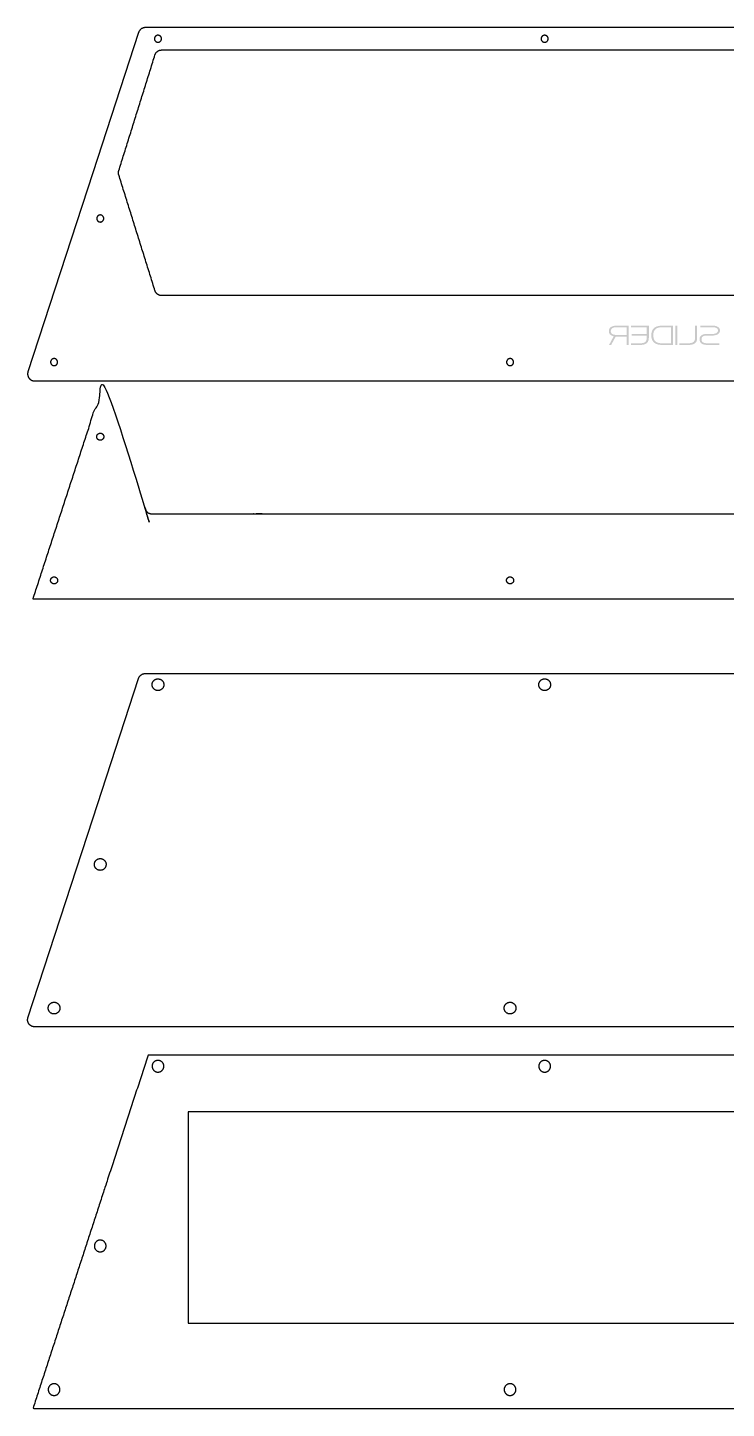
# Model space of a CAD drawing. Header units: inches. Extents: x -37.5 to 58.1, y -26.7 to 54.4.
# Drawn here: x 13.92 to 25.64, y 31.18 to 54.33 of the extents above; entities that cross this region are included whole.
import ezdxf

# ---------------------------------------------------------------- set-up
doc = ezdxf.new("R2010")
doc.units = ezdxf.units.IN
doc.header["$MEASUREMENT"] = 0
doc.layers.add('cut white', color=1, linetype='Continuous', true_color=0xfb0007)
doc.layers.add('etch clear acryl', color=18, linetype='Continuous', true_color=0x000000)

msp = doc.modelspace()

# ---------------------------------------------------------------- hatches: boundary and pattern name
at = {"layer": 'etch clear acryl', "extrusion": (0, 0, -1)}
h = msp.add_hatch(color=256, dxfattribs=at)
h.paths.add_polyline_path([(-23.671, 49.244), (-23.671, 49.247), (-23.671, 49.25), (-23.671, 49.253), (-23.672, 49.256), (-23.672, 49.259), (-23.672, 49.262), (-23.673, 49.265), (-23.673, 49.266), (-23.674, 49.267), (-23.674, 49.269), (-23.674, 49.27), (-23.675, 49.271), (-23.675, 49.273), (-23.676, 49.274), (-23.676, 49.275), (-23.677, 49.277), (-23.677, 49.278), (-23.678, 49.279), (-23.678, 49.28), (-23.679, 49.282), (-23.68, 49.283), (-23.68, 49.284), (-23.681, 49.285), (-23.682, 49.286), (-23.682, 49.288), (-23.683, 49.289), (-23.684, 49.29), (-23.685, 49.291), (-23.685, 49.292), (-23.686, 49.293), (-23.687, 49.294), (-23.688, 49.295), (-23.689, 49.296), (-23.69, 49.297), (-23.691, 49.298), (-23.692, 49.299), (-23.692, 49.3), (-23.693, 49.301), (-23.694, 49.302), (-23.697, 49.304), (-23.699, 49.306), (-23.701, 49.308), (-23.703, 49.31), (-23.706, 49.312), (-23.708, 49.313), (-23.711, 49.315), (-23.714, 49.316), (-23.717, 49.318), (-23.719, 49.319), (-23.721, 49.32), (-23.725, 49.322), (-23.73, 49.324), (-23.734, 49.325), (-23.739, 49.327), (-23.744, 49.328), (-23.748, 49.33), (-23.753, 49.331), (-23.758, 49.332), (-23.764, 49.333), (-23.769, 49.334), (-23.774, 49.334), (-23.78, 49.335), (-23.785, 49.335), (-23.791, 49.335), (-23.797, 49.335), (-23.797, 49.335), (-24.004, 49.335), (-24.004, 49.335), (-24.004, 49.012), (-24.004, 49.012), (-23.971, 49.012), (-23.971, 49.012), (-23.971, 49.152), (-23.971, 49.152), (-23.797, 49.152), (-23.794, 49.152), (-23.792, 49.153), (-23.789, 49.153), (-23.786, 49.153), (-23.786, 49.153), (-23.71, 49.012), (-23.71, 49.012), (-23.674, 49.012), (-23.674, 49.012), (-23.752, 49.157), (-23.747, 49.159), (-23.742, 49.16), (-23.738, 49.161), (-23.733, 49.163), (-23.729, 49.164), (-23.725, 49.166), (-23.72, 49.168), (-23.719, 49.169), (-23.717, 49.17), (-23.715, 49.171), (-23.713, 49.172), (-23.711, 49.173), (-23.709, 49.174), (-23.708, 49.175), (-23.706, 49.176), (-23.704, 49.177), (-23.703, 49.178), (-23.701, 49.179), (-23.7, 49.181), (-23.698, 49.182), (-23.697, 49.183), (-23.695, 49.184), (-23.694, 49.186), (-23.692, 49.187), (-23.691, 49.188), (-23.69, 49.19), (-23.689, 49.191), (-23.688, 49.192), (-23.686, 49.194), (-23.685, 49.195), (-23.684, 49.197), (-23.683, 49.198), (-23.682, 49.2), (-23.681, 49.201), (-23.68, 49.203), (-23.68, 49.204), (-23.679, 49.206), (-23.678, 49.208), (-23.677, 49.209), (-23.677, 49.211), (-23.676, 49.213), (-23.675, 49.215), (-23.675, 49.216), (-23.674, 49.218), (-23.674, 49.22), (-23.673, 49.222), (-23.673, 49.224), (-23.672, 49.226), (-23.672, 49.228), (-23.672, 49.23), (-23.672, 49.231), (-23.671, 49.233), (-23.671, 49.235), (-23.671, 49.238), (-23.671, 49.24), (-23.671, 49.242)], flags=0)
h.paths.add_polyline_path([(-23.704, 49.244), (-23.704, 49.246), (-23.704, 49.248), (-23.704, 49.25), (-23.704, 49.252), (-23.705, 49.254), (-23.705, 49.256), (-23.705, 49.258), (-23.706, 49.26), (-23.706, 49.262), (-23.707, 49.263), (-23.707, 49.264), (-23.707, 49.265), (-23.707, 49.266), (-23.708, 49.266), (-23.708, 49.267), (-23.709, 49.268), (-23.709, 49.269), (-23.709, 49.27), (-23.71, 49.271), (-23.71, 49.272), (-23.711, 49.272), (-23.711, 49.273), (-23.712, 49.274), (-23.712, 49.275), (-23.712, 49.276), (-23.713, 49.276), (-23.714, 49.277), (-23.714, 49.278), (-23.715, 49.279), (-23.715, 49.279), (-23.716, 49.28), (-23.716, 49.281), (-23.717, 49.282), (-23.718, 49.282), (-23.718, 49.283), (-23.719, 49.284), (-23.72, 49.284), (-23.721, 49.286), (-23.722, 49.287), (-23.724, 49.288), (-23.726, 49.289), (-23.727, 49.291), (-23.729, 49.292), (-23.731, 49.293), (-23.732, 49.294), (-23.734, 49.295), (-23.736, 49.296), (-23.737, 49.297), (-23.739, 49.297), (-23.741, 49.298), (-23.742, 49.299), (-23.744, 49.299), (-23.746, 49.3), (-23.747, 49.301), (-23.751, 49.302), (-23.755, 49.303), (-23.758, 49.304), (-23.762, 49.305), (-23.766, 49.305), (-23.77, 49.306), (-23.774, 49.306), (-23.779, 49.307), (-23.783, 49.307), (-23.788, 49.308), (-23.792, 49.308), (-23.797, 49.308), (-23.797, 49.308), (-23.971, 49.308), (-23.971, 49.308), (-23.971, 49.18), (-23.971, 49.18), (-23.797, 49.18), (-23.792, 49.18), (-23.788, 49.18), (-23.783, 49.18), (-23.779, 49.181), (-23.774, 49.181), (-23.77, 49.182), (-23.766, 49.182), (-23.762, 49.183), (-23.758, 49.184), (-23.755, 49.185), (-23.751, 49.186), (-23.749, 49.187), (-23.747, 49.187), (-23.746, 49.188), (-23.744, 49.189), (-23.742, 49.189), (-23.741, 49.19), (-23.739, 49.191), (-23.737, 49.191), (-23.736, 49.192), (-23.734, 49.193), (-23.732, 49.194), (-23.731, 49.195), (-23.729, 49.196), (-23.727, 49.197), (-23.726, 49.199), (-23.724, 49.2), (-23.722, 49.201), (-23.721, 49.202), (-23.72, 49.204), (-23.719, 49.204), (-23.718, 49.205), (-23.718, 49.206), (-23.717, 49.206), (-23.716, 49.207), (-23.716, 49.208), (-23.715, 49.209), (-23.715, 49.209), (-23.714, 49.21), (-23.714, 49.211), (-23.713, 49.212), (-23.712, 49.212), (-23.712, 49.213), (-23.712, 49.214), (-23.711, 49.215), (-23.711, 49.216), (-23.71, 49.216), (-23.71, 49.217), (-23.709, 49.218), (-23.709, 49.219), (-23.709, 49.22), (-23.708, 49.221), (-23.708, 49.221), (-23.707, 49.222), (-23.707, 49.223), (-23.707, 49.224), (-23.707, 49.225), (-23.706, 49.226), (-23.706, 49.228), (-23.705, 49.23), (-23.705, 49.232), (-23.705, 49.234), (-23.704, 49.236), (-23.704, 49.238), (-23.704, 49.24), (-23.704, 49.242)], flags=0)
for points in [[(-24.041, 49.012), (-24.041, 49.04), (-24.041, 49.04), (-24.187, 49.04), (-24.196, 49.04), (-24.204, 49.04), (-24.211, 49.041), (-24.219, 49.041), (-24.226, 49.042), (-24.233, 49.043), (-24.236, 49.044), (-24.239, 49.044), (-24.242, 49.045), (-24.245, 49.046), (-24.248, 49.047), (-24.251, 49.047), (-24.254, 49.048), (-24.256, 49.049), (-24.259, 49.05), (-24.261, 49.051), (-24.264, 49.052), (-24.266, 49.053), (-24.268, 49.055), (-24.271, 49.056), (-24.273, 49.057), (-24.274, 49.058), (-24.275, 49.058), (-24.276, 49.059), (-24.277, 49.06), (-24.277, 49.06), (-24.278, 49.061), (-24.279, 49.062), (-24.28, 49.062), (-24.281, 49.063), (-24.283, 49.065), (-24.283, 49.066), (-24.284, 49.066), (-24.285, 49.067), (-24.286, 49.068), (-24.286, 49.069), (-24.287, 49.07), (-24.288, 49.071), (-24.289, 49.072), (-24.289, 49.072), (-24.29, 49.073), (-24.291, 49.074), (-24.291, 49.075), (-24.292, 49.076), (-24.293, 49.078), (-24.295, 49.081), (-24.296, 49.083), (-24.297, 49.085), (-24.298, 49.087), (-24.299, 49.09), (-24.3, 49.092), (-24.301, 49.095), (-24.302, 49.098), (-24.302, 49.1), (-24.303, 49.103), (-24.304, 49.106), (-24.304, 49.109), (-24.305, 49.112), (-24.306, 49.115), (-24.306, 49.118), (-24.306, 49.121), (-24.307, 49.125), (-24.307, 49.128), (-24.308, 49.135), (-24.308, 49.142), (-24.308, 49.15), (-24.308, 49.15), (-24.308, 49.165), (-24.308, 49.165), (-24.056, 49.165), (-24.056, 49.165), (-24.056, 49.193), (-24.056, 49.193), (-24.308, 49.193), (-24.308, 49.193), (-24.308, 49.308), (-24.308, 49.308), (-24.041, 49.308), (-24.041, 49.308), (-24.041, 49.335), (-24.041, 49.335), (-24.342, 49.335), (-24.342, 49.335), (-24.342, 49.15), (-24.342, 49.14), (-24.342, 49.131), (-24.341, 49.123), (-24.341, 49.118), (-24.34, 49.114), (-24.339, 49.11), (-24.339, 49.106), (-24.338, 49.102), (-24.337, 49.099), (-24.337, 49.095), (-24.336, 49.091), (-24.335, 49.088), (-24.334, 49.084), (-24.333, 49.081), (-24.331, 49.078), (-24.33, 49.075), (-24.329, 49.072), (-24.328, 49.069), (-24.326, 49.066), (-24.325, 49.063), (-24.323, 49.061), (-24.322, 49.059), (-24.321, 49.058), (-24.321, 49.057), (-24.32, 49.056), (-24.319, 49.054), (-24.318, 49.053), (-24.317, 49.052), (-24.316, 49.051), (-24.315, 49.05), (-24.314, 49.049), (-24.313, 49.048), (-24.312, 49.047), (-24.311, 49.046), (-24.31, 49.045), (-24.309, 49.044), (-24.307, 49.042), (-24.306, 49.041), (-24.305, 49.04), (-24.304, 49.039), (-24.303, 49.038), (-24.301, 49.037), (-24.3, 49.037), (-24.299, 49.036), (-24.296, 49.034), (-24.294, 49.032), (-24.291, 49.031), (-24.288, 49.029), (-24.285, 49.028), (-24.282, 49.027), (-24.279, 49.025), (-24.275, 49.024), (-24.272, 49.023), (-24.268, 49.022), (-24.265, 49.021), (-24.261, 49.02), (-24.257, 49.019), (-24.253, 49.018), (-24.249, 49.017), (-24.245, 49.017), (-24.236, 49.015), (-24.227, 49.014), (-24.218, 49.013), (-24.208, 49.013), (-24.198, 49.012), (-24.187, 49.012), (-24.187, 49.012)], [(-24.787, 49.012), (-24.787, 49.335), (-24.82, 49.335), (-24.82, 49.012)], [(-24.854, 49.012), (-24.854, 49.04), (-24.854, 49.04), (-25.002, 49.04), (-25.01, 49.04), (-25.017, 49.04), (-25.025, 49.041), (-25.032, 49.041), (-25.035, 49.042), (-25.038, 49.042), (-25.042, 49.043), (-25.045, 49.043), (-25.048, 49.044), (-25.051, 49.045), (-25.054, 49.046), (-25.057, 49.046), (-25.06, 49.047), (-25.062, 49.048), (-25.065, 49.049), (-25.068, 49.05), (-25.07, 49.051), (-25.073, 49.052), (-25.075, 49.053), (-25.077, 49.054), (-25.08, 49.056), (-25.082, 49.057), (-25.084, 49.058), (-25.086, 49.06), (-25.088, 49.061), (-25.089, 49.062), (-25.09, 49.063), (-25.091, 49.063), (-25.091, 49.064), (-25.092, 49.065), (-25.093, 49.066), (-25.095, 49.067), (-25.096, 49.069), (-25.097, 49.07), (-25.099, 49.072), (-25.1, 49.073), (-25.101, 49.075), (-25.102, 49.077), (-25.104, 49.078), (-25.105, 49.08), (-25.106, 49.082), (-25.107, 49.084), (-25.108, 49.086), (-25.109, 49.088), (-25.109, 49.09), (-25.11, 49.092), (-25.111, 49.094), (-25.112, 49.097), (-25.112, 49.099), (-25.113, 49.101), (-25.114, 49.104), (-25.114, 49.106), (-25.115, 49.109), (-25.115, 49.111), (-25.116, 49.114), (-25.116, 49.116), (-25.116, 49.119), (-25.116, 49.122), (-25.117, 49.124), (-25.117, 49.13), (-25.117, 49.136), (-25.117, 49.136), (-25.117, 49.335), (-25.117, 49.335), (-25.151, 49.335), (-25.151, 49.335), (-25.151, 49.13), (-25.151, 49.123), (-25.151, 49.12), (-25.151, 49.116), (-25.15, 49.113), (-25.15, 49.109), (-25.15, 49.106), (-25.149, 49.103), (-25.149, 49.1), (-25.148, 49.096), (-25.147, 49.093), (-25.147, 49.09), (-25.146, 49.087), (-25.145, 49.085), (-25.144, 49.082), (-25.143, 49.079), (-25.142, 49.076), (-25.141, 49.074), (-25.14, 49.071), (-25.139, 49.069), (-25.137, 49.066), (-25.136, 49.064), (-25.135, 49.061), (-25.133, 49.059), (-25.132, 49.057), (-25.13, 49.055), (-25.128, 49.053), (-25.127, 49.051), (-25.125, 49.049), (-25.123, 49.047), (-25.121, 49.045), (-25.119, 49.043), (-25.118, 49.042), (-25.117, 49.041), (-25.114, 49.04), (-25.112, 49.038), (-25.109, 49.036), (-25.107, 49.034), (-25.104, 49.033), (-25.101, 49.031), (-25.098, 49.03), (-25.095, 49.028), (-25.092, 49.027), (-25.089, 49.026), (-25.086, 49.024), (-25.083, 49.023), (-25.079, 49.022), (-25.076, 49.021), (-25.072, 49.02), (-25.068, 49.019), (-25.064, 49.018), (-25.061, 49.017), (-25.057, 49.017), (-25.053, 49.016), (-25.048, 49.015), (-25.04, 49.014), (-25.031, 49.013), (-25.021, 49.013), (-25.012, 49.012), (-25.002, 49.012), (-25.002, 49.012)], [(-25.192, 49.11), (-25.192, 49.113), (-25.192, 49.116), (-25.193, 49.119), (-25.193, 49.121), (-25.193, 49.124), (-25.194, 49.127), (-25.194, 49.129), (-25.195, 49.132), (-25.195, 49.133), (-25.195, 49.134), (-25.196, 49.135), (-25.196, 49.137), (-25.197, 49.138), (-25.197, 49.139), (-25.198, 49.14), (-25.198, 49.141), (-25.199, 49.143), (-25.199, 49.144), (-25.2, 49.145), (-25.2, 49.146), (-25.201, 49.147), (-25.201, 49.148), (-25.202, 49.149), (-25.203, 49.15), (-25.203, 49.151), (-25.204, 49.153), (-25.205, 49.154), (-25.205, 49.155), (-25.206, 49.156), (-25.207, 49.157), (-25.208, 49.158), (-25.208, 49.159), (-25.209, 49.16), (-25.21, 49.161), (-25.211, 49.162), (-25.212, 49.163), (-25.214, 49.164), (-25.216, 49.166), (-25.218, 49.168), (-25.22, 49.17), (-25.222, 49.171), (-25.224, 49.173), (-25.226, 49.175), (-25.229, 49.176), (-25.231, 49.178), (-25.234, 49.179), (-25.236, 49.18), (-25.238, 49.181), (-25.24, 49.182), (-25.242, 49.183), (-25.245, 49.184), (-25.247, 49.185), (-25.249, 49.186), (-25.251, 49.187), (-25.256, 49.188), (-25.261, 49.19), (-25.266, 49.191), (-25.271, 49.192), (-25.276, 49.193), (-25.281, 49.194), (-25.287, 49.195), (-25.292, 49.196), (-25.298, 49.196), (-25.304, 49.197), (-25.31, 49.197), (-25.316, 49.197), (-25.316, 49.197), (-25.406, 49.197), (-25.411, 49.197), (-25.417, 49.197), (-25.422, 49.197), (-25.427, 49.198), (-25.432, 49.198), (-25.436, 49.199), (-25.441, 49.2), (-25.445, 49.201), (-25.45, 49.202), (-25.452, 49.202), (-25.454, 49.203), (-25.456, 49.203), (-25.458, 49.204), (-25.46, 49.205), (-25.462, 49.205), (-25.464, 49.206), (-25.465, 49.207), (-25.467, 49.208), (-25.469, 49.209), (-25.471, 49.209), (-25.472, 49.21), (-25.474, 49.211), (-25.476, 49.212), (-25.477, 49.213), (-25.479, 49.214), (-25.48, 49.215), (-25.481, 49.216), (-25.483, 49.217), (-25.484, 49.218), (-25.485, 49.219), (-25.487, 49.221), (-25.488, 49.222), (-25.489, 49.223), (-25.49, 49.224), (-25.491, 49.225), (-25.492, 49.226), (-25.493, 49.228), (-25.494, 49.229), (-25.495, 49.23), (-25.495, 49.232), (-25.496, 49.232), (-25.496, 49.233), (-25.496, 49.234), (-25.497, 49.234), (-25.497, 49.235), (-25.497, 49.236), (-25.498, 49.236), (-25.498, 49.237), (-25.498, 49.238), (-25.498, 49.238), (-25.499, 49.239), (-25.499, 49.24), (-25.499, 49.241), (-25.499, 49.241), (-25.5, 49.242), (-25.5, 49.243), (-25.5, 49.244), (-25.5, 49.246), (-25.501, 49.247), (-25.501, 49.249), (-25.501, 49.25), (-25.501, 49.252), (-25.501, 49.254), (-25.501, 49.255), (-25.501, 49.257), (-25.501, 49.259), (-25.501, 49.26), (-25.5, 49.262), (-25.5, 49.263), (-25.5, 49.265), (-25.5, 49.266), (-25.499, 49.268), (-25.499, 49.269), (-25.498, 49.271), (-25.498, 49.272), (-25.497, 49.273), (-25.497, 49.275), (-25.496, 49.276), (-25.495, 49.277), (-25.495, 49.278), (-25.494, 49.28), (-25.493, 49.281), (-25.492, 49.282), (-25.492, 49.283), (-25.491, 49.284), (-25.49, 49.285), (-25.489, 49.287), (-25.488, 49.288), (-25.487, 49.289), (-25.485, 49.29), (-25.484, 49.291), (-25.483, 49.292), (-25.482, 49.292), (-25.48, 49.293), (-25.479, 49.294), (-25.478, 49.295), (-25.476, 49.296), (-25.475, 49.297), (-25.473, 49.297), (-25.472, 49.298), (-25.47, 49.299), (-25.468, 49.299), (-25.467, 49.3), (-25.465, 49.301), (-25.463, 49.301), (-25.461, 49.302), (-25.46, 49.302), (-25.458, 49.303), (-25.456, 49.303), (-25.452, 49.304), (-25.448, 49.305), (-25.443, 49.306), (-25.439, 49.306), (-25.434, 49.307), (-25.429, 49.307), (-25.424, 49.307), (-25.419, 49.308), (-25.414, 49.308), (-25.414, 49.308), (-25.208, 49.308), (-25.208, 49.308), (-25.208, 49.335), (-25.208, 49.335), (-25.414, 49.335), (-25.419, 49.335), (-25.425, 49.335), (-25.43, 49.335), (-25.435, 49.334), (-25.441, 49.334), (-25.446, 49.333), (-25.451, 49.332), (-25.456, 49.331), (-25.46, 49.33), (-25.465, 49.329), (-25.47, 49.328), (-25.474, 49.326), (-25.479, 49.325), (-25.483, 49.323), (-25.487, 49.321), (-25.491, 49.319), (-25.494, 49.318), (-25.496, 49.316), (-25.499, 49.315), (-25.501, 49.313), (-25.504, 49.312), (-25.506, 49.31), (-25.508, 49.309), (-25.51, 49.307), (-25.512, 49.305), (-25.514, 49.303), (-25.515, 49.303), (-25.516, 49.302), (-25.517, 49.301), (-25.518, 49.3), (-25.518, 49.299), (-25.519, 49.298), (-25.52, 49.297), (-25.521, 49.296), (-25.522, 49.295), (-25.522, 49.294), (-25.523, 49.293), (-25.524, 49.292), (-25.524, 49.291), (-25.525, 49.29), (-25.526, 49.289), (-25.526, 49.288), (-25.527, 49.287), (-25.527, 49.286), (-25.528, 49.285), (-25.528, 49.283), (-25.529, 49.282), (-25.529, 49.281), (-25.53, 49.28), (-25.53, 49.279), (-25.531, 49.278), (-25.531, 49.277), (-25.531, 49.275), (-25.532, 49.274), (-25.532, 49.273), (-25.532, 49.272), (-25.533, 49.27), (-25.533, 49.269), (-25.533, 49.268), (-25.533, 49.267), (-25.534, 49.264), (-25.534, 49.262), (-25.534, 49.259), (-25.534, 49.256), (-25.534, 49.254), (-25.534, 49.251), (-25.534, 49.249), (-25.534, 49.246), (-25.534, 49.244), (-25.533, 49.241), (-25.533, 49.239), (-25.533, 49.238), (-25.533, 49.237), (-25.532, 49.235), (-25.532, 49.234), (-25.532, 49.233), (-25.531, 49.232), (-25.531, 49.231), (-25.531, 49.23), (-25.53, 49.229), (-25.53, 49.228), (-25.529, 49.227), (-25.529, 49.226), (-25.528, 49.225), (-25.528, 49.223), (-25.527, 49.222), (-25.527, 49.221), (-25.526, 49.22), (-25.526, 49.219), (-25.525, 49.218), (-25.525, 49.217), (-25.524, 49.216), (-25.523, 49.215), (-25.523, 49.214), (-25.522, 49.213), (-25.52, 49.212), (-25.519, 49.21), (-25.517, 49.208), (-25.516, 49.206), (-25.514, 49.204), (-25.512, 49.203), (-25.51, 49.201), (-25.508, 49.199), (-25.506, 49.198), (-25.504, 49.196), (-25.502, 49.195), (-25.5, 49.193), (-25.497, 49.192), (-25.495, 49.19), (-25.493, 49.189), (-25.49, 49.188), (-25.488, 49.186), (-25.486, 49.185), (-25.483, 49.184), (-25.481, 49.183), (-25.478, 49.182), (-25.476, 49.181), (-25.473, 49.18), (-25.471, 49.179), (-25.468, 49.179), (-25.466, 49.178), (-25.46, 49.176), (-25.455, 49.175), (-25.449, 49.174), (-25.443, 49.173), (-25.438, 49.172), (-25.432, 49.171), (-25.425, 49.17), (-25.419, 49.17), (-25.413, 49.17), (-25.406, 49.17), (-25.406, 49.17), (-25.316, 49.17), (-25.311, 49.17), (-25.306, 49.17), (-25.301, 49.169), (-25.297, 49.169), (-25.292, 49.168), (-25.288, 49.168), (-25.284, 49.167), (-25.28, 49.166), (-25.276, 49.165), (-25.272, 49.164), (-25.27, 49.164), (-25.268, 49.163), (-25.267, 49.163), (-25.265, 49.162), (-25.263, 49.161), (-25.261, 49.161), (-25.26, 49.16), (-25.258, 49.159), (-25.257, 49.159), (-25.255, 49.158), (-25.254, 49.157), (-25.252, 49.156), (-25.25, 49.155), (-25.249, 49.154), (-25.247, 49.153), (-25.246, 49.152), (-25.245, 49.151), (-25.243, 49.15), (-25.242, 49.149), (-25.241, 49.148), (-25.239, 49.146), (-25.238, 49.145), (-25.238, 49.145), (-25.237, 49.144), (-25.237, 49.143), (-25.236, 49.143), (-25.236, 49.142), (-25.235, 49.141), (-25.235, 49.141), (-25.234, 49.14), (-25.234, 49.139), (-25.233, 49.138), (-25.233, 49.138), (-25.232, 49.137), (-25.232, 49.136), (-25.232, 49.136), (-25.231, 49.135), (-25.231, 49.134), (-25.23, 49.133), (-25.23, 49.133), (-25.23, 49.132), (-25.229, 49.131), (-25.229, 49.13), (-25.229, 49.129), (-25.228, 49.128), (-25.228, 49.126), (-25.227, 49.125), (-25.227, 49.123), (-25.227, 49.121), (-25.226, 49.119), (-25.226, 49.118), (-25.226, 49.116), (-25.226, 49.114), (-25.226, 49.112), (-25.226, 49.11), (-25.226, 49.108), (-25.226, 49.105), (-25.226, 49.103), (-25.226, 49.1), (-25.226, 49.098), (-25.227, 49.096), (-25.227, 49.093), (-25.228, 49.091), (-25.228, 49.089), (-25.229, 49.087), (-25.229, 49.085), (-25.23, 49.083), (-25.23, 49.081), (-25.231, 49.079), (-25.232, 49.077), (-25.232, 49.076), (-25.233, 49.075), (-25.233, 49.074), (-25.234, 49.073), (-25.234, 49.073), (-25.235, 49.072), (-25.235, 49.071), (-25.236, 49.07), (-25.236, 49.069), (-25.237, 49.068), (-25.238, 49.068), (-25.238, 49.067), (-25.239, 49.066), (-25.239, 49.065), (-25.24, 49.065), (-25.241, 49.064), (-25.241, 49.063), (-25.242, 49.062), (-25.243, 49.062), (-25.243, 49.061), (-25.244, 49.06), (-25.245, 49.06), (-25.246, 49.059), (-25.246, 49.058), (-25.247, 49.058), (-25.248, 49.057), (-25.249, 49.056), (-25.249, 49.056), (-25.25, 49.055), (-25.251, 49.055), (-25.253, 49.054), (-25.255, 49.053), (-25.256, 49.052), (-25.258, 49.051), (-25.259, 49.05), (-25.261, 49.05), (-25.262, 49.049), (-25.264, 49.048), (-25.266, 49.048), (-25.267, 49.047), (-25.269, 49.046), (-25.271, 49.046), (-25.273, 49.045), (-25.275, 49.045), (-25.279, 49.044), (-25.283, 49.043), (-25.287, 49.042), (-25.292, 49.042), (-25.296, 49.041), (-25.301, 49.041), (-25.306, 49.04), (-25.311, 49.04), (-25.317, 49.04), (-25.322, 49.04), (-25.322, 49.04), (-25.523, 49.04), (-25.523, 49.04), (-25.523, 49.012), (-25.523, 49.012), (-25.322, 49.012), (-25.314, 49.012), (-25.306, 49.013), (-25.299, 49.013), (-25.292, 49.014), (-25.285, 49.015), (-25.278, 49.016), (-25.275, 49.016), (-25.272, 49.017), (-25.268, 49.018), (-25.265, 49.018), (-25.262, 49.019), (-25.259, 49.02), (-25.256, 49.021), (-25.254, 49.022), (-25.251, 49.023), (-25.248, 49.024), (-25.246, 49.025), (-25.243, 49.026), (-25.24, 49.027), (-25.238, 49.028), (-25.236, 49.03), (-25.233, 49.031), (-25.231, 49.032), (-25.229, 49.034), (-25.227, 49.035), (-25.225, 49.037), (-25.223, 49.038), (-25.221, 49.04), (-25.219, 49.042), (-25.217, 49.043), (-25.215, 49.045), (-25.214, 49.047), (-25.212, 49.049), (-25.21, 49.051), (-25.209, 49.052), (-25.208, 49.054), (-25.206, 49.056), (-25.205, 49.059), (-25.204, 49.061), (-25.202, 49.063), (-25.201, 49.065), (-25.2, 49.067), (-25.199, 49.07), (-25.198, 49.072), (-25.198, 49.074), (-25.197, 49.077), (-25.196, 49.079), (-25.195, 49.082), (-25.195, 49.085), (-25.194, 49.087), (-25.194, 49.09), (-25.193, 49.093), (-25.193, 49.095), (-25.193, 49.098), (-25.192, 49.101), (-25.192, 49.104), (-25.192, 49.107)]]:
    msp.add_hatch(color=256, dxfattribs=at).paths.add_polyline_path(points, flags=0)
h = msp.add_hatch(color=256, dxfattribs=at)
h.paths.add_polyline_path([(-24.383, 49.174), (-24.383, 49.179), (-24.383, 49.184), (-24.384, 49.189), (-24.384, 49.194), (-24.384, 49.198), (-24.385, 49.203), (-24.385, 49.207), (-24.386, 49.212), (-24.387, 49.216), (-24.388, 49.22), (-24.389, 49.225), (-24.39, 49.229), (-24.391, 49.233), (-24.392, 49.237), (-24.393, 49.241), (-24.395, 49.245), (-24.396, 49.248), (-24.398, 49.252), (-24.399, 49.256), (-24.401, 49.259), (-24.403, 49.262), (-24.405, 49.266), (-24.407, 49.269), (-24.409, 49.272), (-24.411, 49.275), (-24.414, 49.278), (-24.416, 49.281), (-24.418, 49.284), (-24.421, 49.287), (-24.424, 49.29), (-24.426, 49.292), (-24.429, 49.295), (-24.432, 49.297), (-24.435, 49.3), (-24.438, 49.302), (-24.441, 49.304), (-24.445, 49.307), (-24.448, 49.309), (-24.452, 49.311), (-24.455, 49.313), (-24.459, 49.314), (-24.462, 49.316), (-24.466, 49.318), (-24.47, 49.319), (-24.474, 49.321), (-24.478, 49.322), (-24.482, 49.324), (-24.487, 49.325), (-24.491, 49.326), (-24.495, 49.327), (-24.5, 49.329), (-24.505, 49.33), (-24.509, 49.33), (-24.514, 49.331), (-24.519, 49.332), (-24.524, 49.333), (-24.534, 49.334), (-24.545, 49.335), (-24.556, 49.335), (-24.567, 49.335), (-24.567, 49.335), (-24.745, 49.335), (-24.745, 49.335), (-24.745, 49.012), (-24.745, 49.012), (-24.567, 49.012), (-24.556, 49.013), (-24.545, 49.013), (-24.534, 49.014), (-24.524, 49.015), (-24.519, 49.016), (-24.514, 49.016), (-24.509, 49.017), (-24.505, 49.018), (-24.5, 49.019), (-24.495, 49.02), (-24.491, 49.021), (-24.487, 49.022), (-24.482, 49.024), (-24.478, 49.025), (-24.474, 49.027), (-24.47, 49.028), (-24.466, 49.03), (-24.462, 49.031), (-24.459, 49.033), (-24.455, 49.035), (-24.452, 49.037), (-24.448, 49.039), (-24.445, 49.041), (-24.441, 49.043), (-24.438, 49.046), (-24.435, 49.048), (-24.432, 49.05), (-24.429, 49.053), (-24.426, 49.055), (-24.424, 49.058), (-24.421, 49.061), (-24.418, 49.063), (-24.416, 49.066), (-24.414, 49.069), (-24.411, 49.072), (-24.409, 49.075), (-24.407, 49.079), (-24.405, 49.082), (-24.403, 49.085), (-24.401, 49.089), (-24.399, 49.092), (-24.398, 49.096), (-24.396, 49.1), (-24.395, 49.103), (-24.393, 49.107), (-24.392, 49.111), (-24.391, 49.115), (-24.39, 49.119), (-24.389, 49.123), (-24.388, 49.127), (-24.387, 49.132), (-24.386, 49.136), (-24.385, 49.141), (-24.385, 49.145), (-24.384, 49.15), (-24.384, 49.154), (-24.384, 49.159), (-24.383, 49.164), (-24.383, 49.169)], flags=0)
h.paths.add_polyline_path([(-24.417, 49.174), (-24.417, 49.179), (-24.417, 49.184), (-24.417, 49.189), (-24.418, 49.193), (-24.418, 49.198), (-24.419, 49.203), (-24.419, 49.207), (-24.42, 49.211), (-24.421, 49.216), (-24.422, 49.22), (-24.423, 49.224), (-24.424, 49.228), (-24.425, 49.231), (-24.426, 49.235), (-24.428, 49.239), (-24.429, 49.242), (-24.431, 49.246), (-24.432, 49.249), (-24.433, 49.251), (-24.434, 49.253), (-24.435, 49.254), (-24.436, 49.256), (-24.437, 49.257), (-24.438, 49.259), (-24.439, 49.26), (-24.44, 49.262), (-24.441, 49.263), (-24.442, 49.265), (-24.443, 49.266), (-24.445, 49.267), (-24.446, 49.269), (-24.447, 49.27), (-24.448, 49.271), (-24.449, 49.273), (-24.451, 49.274), (-24.452, 49.275), (-24.453, 49.276), (-24.455, 49.278), (-24.456, 49.279), (-24.457, 49.28), (-24.459, 49.281), (-24.46, 49.282), (-24.462, 49.283), (-24.463, 49.284), (-24.465, 49.285), (-24.466, 49.286), (-24.468, 49.287), (-24.47, 49.289), (-24.473, 49.29), (-24.475, 49.291), (-24.478, 49.292), (-24.48, 49.293), (-24.483, 49.295), (-24.485, 49.296), (-24.488, 49.297), (-24.491, 49.298), (-24.493, 49.298), (-24.496, 49.299), (-24.499, 49.3), (-24.502, 49.301), (-24.505, 49.302), (-24.508, 49.302), (-24.515, 49.304), (-24.521, 49.305), (-24.528, 49.306), (-24.536, 49.306), (-24.543, 49.307), (-24.551, 49.307), (-24.559, 49.308), (-24.567, 49.308), (-24.567, 49.308), (-24.712, 49.308), (-24.712, 49.308), (-24.712, 49.04), (-24.712, 49.04), (-24.567, 49.04), (-24.559, 49.04), (-24.551, 49.04), (-24.543, 49.041), (-24.536, 49.041), (-24.529, 49.042), (-24.522, 49.043), (-24.515, 49.044), (-24.509, 49.045), (-24.505, 49.046), (-24.502, 49.047), (-24.499, 49.048), (-24.496, 49.048), (-24.494, 49.049), (-24.491, 49.05), (-24.488, 49.051), (-24.485, 49.052), (-24.483, 49.053), (-24.48, 49.054), (-24.478, 49.056), (-24.475, 49.057), (-24.473, 49.058), (-24.471, 49.059), (-24.468, 49.061), (-24.466, 49.062), (-24.463, 49.064), (-24.462, 49.065), (-24.46, 49.066), (-24.459, 49.067), (-24.457, 49.068), (-24.456, 49.069), (-24.455, 49.07), (-24.453, 49.072), (-24.452, 49.073), (-24.451, 49.074), (-24.449, 49.075), (-24.448, 49.076), (-24.447, 49.078), (-24.446, 49.079), (-24.445, 49.08), (-24.443, 49.082), (-24.442, 49.083), (-24.441, 49.085), (-24.44, 49.086), (-24.439, 49.088), (-24.438, 49.089), (-24.437, 49.091), (-24.436, 49.092), (-24.435, 49.094), (-24.434, 49.095), (-24.433, 49.097), (-24.432, 49.099), (-24.431, 49.102), (-24.429, 49.105), (-24.428, 49.109), (-24.426, 49.113), (-24.425, 49.116), (-24.424, 49.12), (-24.423, 49.124), (-24.422, 49.128), (-24.421, 49.132), (-24.42, 49.137), (-24.419, 49.141), (-24.419, 49.145), (-24.418, 49.15), (-24.418, 49.154), (-24.417, 49.159), (-24.417, 49.164), (-24.417, 49.169)], flags=0)

# ---------------------------------------------------------------- linework, layer by layer
at = {"layer": 'cut white'}
for p, q in [((15.782, 54.25), (15.015, 51.898)), ((15.015, 51.898), (13.927, 48.563)), ((15.015, 41.069), (15.782, 43.421)), ((13.927, 37.734), (15.015, 41.069))]:
    msp.add_line(p, q, dxfattribs=at)
for points, weights in [([(15.894, 54.332), (15.809, 54.332), (15.782, 54.25)], [1, 0.809348720072, 1]), ([(16.058, 53.875), (16.084, 53.957), (16.17, 53.957)], [1, 0.805661526562, 1]), ([(15.451, 51.863), (15.44, 51.898), (15.451, 51.934)], [1, 0.954509348696, 1]), ([(16.17, 49.839), (16.084, 49.839), (16.058, 49.922)], [1, 0.805661526563, 1]), ([(14.04, 44.75), (14.025, 44.75), (14.012, 44.754)], [1, 0.992951327039, 1]), ([(15.782, 43.421), (15.809, 43.503), (15.894, 43.503)], [1, 0.809348720072, 1]), ([(14.012, 31.187), (14.025, 31.184), (14.04, 31.184)], [1, 0.992951327039, 1])]:
    msp.add_rational_spline(points, weights, degree=2, dxfattribs=at)
for points in [[(35.781, 54.332), (25.838, 54.332), (15.894, 54.332)], [(16.17, 53.957), (25.838, 53.957), (35.505, 53.957)], [(15.451, 51.934), (15.755, 52.904), (16.058, 53.875)], [(16.058, 49.922), (15.755, 50.893), (15.451, 51.863)], [(35.505, 49.839), (25.838, 49.839), (16.17, 49.839)], [(14.04, 48.409), (25.838, 48.409), (37.636, 48.409)], [(37.636, 44.75), (25.838, 44.75), (14.04, 44.75)], [(15.894, 43.503), (25.838, 43.503), (35.781, 43.503)], [(37.636, 37.58), (25.838, 37.58), (14.04, 37.58)], [(35.733, 37.107), (25.838, 37.107), (15.943, 37.107)], [(16.615, 36.158), (16.615, 34.386), (16.615, 32.615)], [(35.06, 36.158), (25.838, 36.158), (16.615, 36.158)], [(16.615, 32.615), (25.838, 32.615), (35.06, 32.615)], [(14.04, 31.184), (25.838, 31.184), (37.636, 31.184)]]:
    msp.add_open_spline(points, degree=2, dxfattribs=at)
for points, weights, knots in [([(16.049, 54.145), (16.049, 54.204), (16.108, 54.204), (16.167, 54.204), (16.167, 54.145), (16.167, 54.086), (16.108, 54.086), (16.049, 54.086), (16.049, 54.145)], [1, 0.707106781187, 1, 0.707106781187, 1, 0.707106781187, 1, 0.707106781187, 1], [-9.424778, -9.424778, -9.424778, -7.068583, -7.068583, -4.712389, -4.712389, -2.356194, -2.356194, 0, 0, 0]), ([(22.535, 54.145), (22.535, 54.204), (22.594, 54.204), (22.653, 54.204), (22.653, 54.145), (22.653, 54.086), (22.594, 54.086), (22.535, 54.086), (22.535, 54.145)], [1, 0.707106781187, 1, 0.707106781187, 1, 0.707106781187, 1, 0.707106781187, 1], [-9.424778, -9.424778, -9.424778, -7.068583, -7.068583, -4.712389, -4.712389, -2.356194, -2.356194, 0, 0, 0]), ([(15.081, 51.132), (15.081, 51.191), (15.14, 51.191), (15.199, 51.191), (15.199, 51.132), (15.199, 51.073), (15.14, 51.073), (15.081, 51.073), (15.081, 51.132)], [1, 0.707106781187, 1, 0.707106781187, 1, 0.707106781187, 1, 0.707106781187, 1], [-9.424778, -9.424778, -9.424778, -7.068583, -7.068583, -4.712389, -4.712389, -2.356194, -2.356194, 0, 0, 0]), ([(14.307, 48.724), (14.307, 48.783), (14.366, 48.783), (14.425, 48.783), (14.425, 48.724), (14.425, 48.665), (14.366, 48.665), (14.307, 48.665), (14.307, 48.724)], [1, 0.707106781187, 1, 0.707106781187, 1, 0.707106781187, 1, 0.707106781187, 1], [-9.424778, -9.424778, -9.424778, -7.068583, -7.068583, -4.712389, -4.712389, -2.356194, -2.356194, 0, 0, 0]), ([(21.955, 48.724), (21.955, 48.783), (22.014, 48.783), (22.073, 48.783), (22.073, 48.724), (22.073, 48.665), (22.014, 48.665), (21.955, 48.665), (21.955, 48.724)], [1, 0.707106781187, 1, 0.707106781187, 1, 0.707106781187, 1, 0.707106781187, 1], [-9.424778, -9.424778, -9.424778, -7.068583, -7.068583, -4.712389, -4.712389, -2.356194, -2.356194, 0, 0, 0]), ([(13.927, 48.563), (13.909, 48.506), (13.944, 48.457), (13.979, 48.409), (14.04, 48.409)], [1, 0.890878330607, 1, 0.890878330607, 1], [827.230293, 827.230293, 827.230293, 830.05942, 830.05942, 832.888548, 832.888548, 832.888548]), ([(14.012, 44.754), (14.555, 46.419), (15.098, 48.083), (15.125, 48.166), (15.211, 48.165), (15.297, 48.164), (15.323, 48.082), (15.607, 47.173), (15.891, 46.264), (15.917, 46.181), (16.004, 46.181), (25.838, 46.181), (35.672, 46.181), (35.758, 46.181), (35.784, 46.264), (36.068, 47.173), (36.352, 48.082), (36.378, 48.164), (36.464, 48.165), (36.551, 48.166), (36.577, 48.083), (37.12, 46.419), (37.663, 44.754)], [1, 1, 1, 0.807509067524, 1, 0.807509067524, 1, 1, 1, 0.805661526562, 1, 1, 1, 0.805661526562, 1, 1, 1, 0.807509067524, 1, 0.807509067524, 1, 1, 1], [-403.954736, -403.954736, -403.954736, -342.199389, -342.199389, -338.414112, -338.414112, -334.628835, -334.628835, -332.153089, -332.153089, -328.349059, -328.349059, 171.221048, 171.221048, 175.025078, 175.025078, 177.500825, 177.500825, 181.286101, 181.286101, 185.071378, 185.071378, 246.826745, 246.826745, 246.826745]), ([(15.081, 47.473), (15.081, 47.414), (15.14, 47.414), (15.199, 47.414), (15.199, 47.473), (15.199, 47.533), (15.14, 47.533), (15.081, 47.533), (15.081, 47.473)], [1, 0.707106781187, 1, 0.707106781187, 1, 0.707106781187, 1, 0.707106781187, 1], [0, 0, 0, 2.356194, 2.356194, 4.712389, 4.712389, 7.068583, 7.068583, 9.424778, 9.424778, 9.424778]), ([(14.307, 45.065), (14.307, 45.006), (14.366, 45.006), (14.425, 45.006), (14.425, 45.065), (14.425, 45.124), (14.366, 45.124), (14.307, 45.124), (14.307, 45.065)], [1, 0.707106781187, 1, 0.707106781187, 1, 0.707106781187, 1, 0.707106781187, 1], [0, 0, 0, 2.356194, 2.356194, 4.712389, 4.712389, 7.068583, 7.068583, 9.424778, 9.424778, 9.424778]), ([(21.955, 45.065), (21.955, 45.006), (22.014, 45.006), (22.073, 45.006), (22.073, 45.065), (22.073, 45.124), (22.014, 45.124), (21.955, 45.124), (21.955, 45.065)], [1, 0.707106781187, 1, 0.707106781187, 1, 0.707106781187, 1, 0.707106781187, 1], [0, 0, 0, 2.356194, 2.356194, 4.712389, 4.712389, 7.068583, 7.068583, 9.424778, 9.424778, 9.424778]), ([(16.207, 43.316), (16.207, 43.414), (16.108, 43.414), (16.01, 43.414), (16.01, 43.316), (16.01, 43.217), (16.108, 43.217), (16.207, 43.217), (16.207, 43.316)], [1, 0.707106781187, 1, 0.707106781187, 1, 0.707106781187, 1, 0.707106781187, 1], [0, 0, 0, 3.926991, 3.926991, 7.853982, 7.853982, 11.780972, 11.780972, 15.707963, 15.707963, 15.707963]), ([(22.693, 43.316), (22.693, 43.414), (22.594, 43.414), (22.496, 43.414), (22.496, 43.316), (22.496, 43.217), (22.594, 43.217), (22.693, 43.217), (22.693, 43.316)], [1, 0.707106781187, 1, 0.707106781187, 1, 0.707106781187, 1, 0.707106781187, 1], [0, 0, 0, 3.926991, 3.926991, 7.853982, 7.853982, 11.780972, 11.780972, 15.707963, 15.707963, 15.707963]), ([(15.238, 40.303), (15.238, 40.401), (15.14, 40.401), (15.041, 40.401), (15.041, 40.303), (15.041, 40.204), (15.14, 40.204), (15.238, 40.204), (15.238, 40.303)], [1, 0.707106781187, 1, 0.707106781187, 1, 0.707106781187, 1, 0.707106781187, 1], [0, 0, 0, 3.926991, 3.926991, 7.853982, 7.853982, 11.780972, 11.780972, 15.707963, 15.707963, 15.707963]), ([(14.464, 37.894), (14.464, 37.993), (14.366, 37.993), (14.267, 37.993), (14.267, 37.894), (14.267, 37.796), (14.366, 37.796), (14.464, 37.796), (14.464, 37.894)], [1, 0.707106900396, 1, 0.707106781187, 1, 0.707106781187, 1, 0.707106900396, 1], [0, 0, 0, 3.92699, 3.92699, 7.853982, 7.853982, 11.780973, 11.780973, 15.707963, 15.707963, 15.707963]), ([(22.112, 37.894), (22.112, 37.993), (22.014, 37.993), (21.915, 37.993), (21.915, 37.894), (21.915, 37.796), (22.014, 37.796), (22.112, 37.796), (22.112, 37.894)], [1, 0.707106781187, 1, 0.707106781187, 1, 0.707106781187, 1, 0.707106781187, 1], [0, 0, 0, 3.926991, 3.926991, 7.853982, 7.853982, 11.780972, 11.780972, 15.707963, 15.707963, 15.707963]), ([(14.04, 37.58), (13.979, 37.58), (13.944, 37.628), (13.909, 37.677), (13.927, 37.734)], [1, 0.890878330607, 1, 0.890878330607, 1], [1306.544345, 1306.544345, 1306.544345, 1309.373472, 1309.373472, 1312.2026, 1312.2026, 1312.2026]), ([(16.207, 36.92), (16.207, 36.821), (16.108, 36.821), (16.01, 36.821), (16.01, 36.92), (16.01, 37.018), (16.108, 37.018), (16.207, 37.018), (16.207, 36.92)], [1, 0.707106781187, 1, 0.707106781187, 1, 0.707106781187, 1, 0.707106781187, 1], [-15.707963, -15.707963, -15.707963, -11.780972, -11.780972, -7.853982, -7.853982, -3.926991, -3.926991, 0, 0, 0]), ([(22.693, 36.92), (22.693, 36.821), (22.594, 36.821), (22.496, 36.821), (22.496, 36.92), (22.496, 37.018), (22.594, 37.018), (22.693, 37.018), (22.693, 36.92)], [1, 0.707106781187, 1, 0.707106781187, 1, 0.707106781187, 1, 0.707106781187, 1], [-15.707963, -15.707963, -15.707963, -11.780972, -11.780972, -7.853982, -7.853982, -3.926991, -3.926991, 0, 0, 0]), ([(15.238, 33.907), (15.238, 33.808), (15.14, 33.808), (15.041, 33.808), (15.041, 33.907), (15.041, 34.005), (15.14, 34.005), (15.238, 34.005), (15.238, 33.907)], [1, 0.707106781187, 1, 0.707106781187, 1, 0.707106781187, 1, 0.707106781187, 1], [-15.707963, -15.707963, -15.707963, -11.780972, -11.780972, -7.853982, -7.853982, -3.926991, -3.926991, 0, 0, 0]), ([(14.464, 31.499), (14.464, 31.4), (14.366, 31.4), (14.267, 31.4), (14.267, 31.499), (14.267, 31.597), (14.366, 31.597), (14.464, 31.597), (14.464, 31.499)], [1, 0.707106900396, 1, 0.707106781187, 1, 0.707106781187, 1, 0.707106900396, 1], [-15.707963, -15.707963, -15.707963, -11.780973, -11.780973, -7.853982, -7.853982, -3.92699, -3.92699, 0, 0, 0]), ([(22.112, 31.499), (22.112, 31.4), (22.014, 31.4), (21.915, 31.4), (21.915, 31.499), (21.915, 31.597), (22.014, 31.597), (22.112, 31.597), (22.112, 31.499)], [1, 0.707106781187, 1, 0.707106781187, 1, 0.707106781187, 1, 0.707106781187, 1], [-15.707963, -15.707963, -15.707963, -11.780972, -11.780972, -7.853982, -7.853982, -3.926991, -3.926991, 0, 0, 0])]:
    msp.add_rational_spline(points, weights, degree=2, knots=knots, dxfattribs=at)
msp.add_open_spline([(15.943, 37.107), (15.581, 35.997), (15.219, 34.887), (14.615, 33.037), (14.012, 31.187)], degree=2, knots=[621.606313, 621.606313, 621.606313, 662.7739, 662.7739, 731.398868, 731.398868, 731.398868], dxfattribs=at)

doc.saveas('drawing.dxf')
